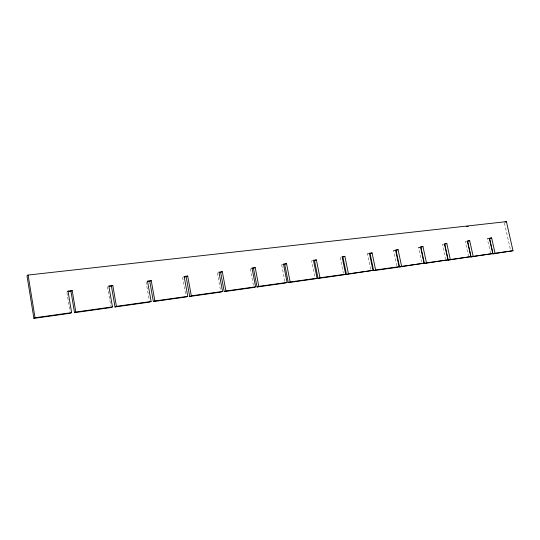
<?xml version="1.0" encoding="UTF-8"?>
<svg xmlns="http://www.w3.org/2000/svg" width="540" height="540" viewBox="0 0 540 540"><rect width="100%" height="100%" fill="white"/><g stroke="black" fill="none" stroke-linecap="round" stroke-linejoin="round"><path stroke-width="0.41" stroke-dasharray="2.7 2.03" d="M284.918 281.455L281.651 264.728L282.865 264.263M312.836 260.496L311.58 260.962L314.827 277.223M370.615 269.379L367.423 253.942L368.746 253.476M396.684 265.754L393.505 250.655L394.862 250.202M421.612 262.204L418.473 247.516L419.85 247.064M443.786 244.06L442.388 244.512L445.507 258.883M466.736 241.178L465.325 241.623L468.403 255.616M490.57 253.361L487.337 238.856L488.761 238.417M281.651 264.728L283.176 264.533M367.423 253.942L368.752 253.773M393.505 250.655L394.781 250.499M418.473 247.516L420.1 247.313M487.337 238.856L488.768 238.68M504.461 223.135L510.462 249.737M340.139 257.371L343.373 273.247M250.243 268.677L253.523 285.829M217.249 272.828L220.705 291.29M182.554 277.189L185.861 295.326M146.009 281.786L149.33 300.483M107.467 286.632L110.794 305.917M66.906 292.579L70.079 311.594"/><path stroke-width="0.81" d="M513 250.729L495.058 253.247L491.63 237.924L489.49 238.585L492.899 253.868L513 250.729L506.425 221.63L28.093 275.049L27 275.839L33.905 318.371L70.355 313.247L71.611 312.626L67.999 291.047L72.191 290.52L75.803 312.039L74.534 312.66L70.936 291.229L72.191 290.52M33.905 318.371L35.032 317.756L71.611 312.626M111.416 286.139L112.799 285.431L116.417 306.342L115.02 306.97L111.416 286.139L109.046 286.436M149.749 281.313L151.241 280.604L154.872 300.949L153.36 301.583L149.749 281.313L147.508 281.597M112.799 285.431L108.837 285.923L112.455 306.896L111.071 307.523L74.534 312.66M186.104 276.743L187.697 276.035L191.322 295.839L189.709 296.474L186.104 276.743L183.971 277.013M151.241 280.604L147.488 281.077L151.119 301.475L149.614 302.11L115.02 306.97M220.624 272.403L222.304 271.694L225.929 290.986L224.228 291.62L220.624 272.403L219.274 272.572M253.456 268.272L255.211 267.57L258.822 286.375L257.047 287.01L253.456 268.272L251.849 268.475M187.697 276.035L184.133 276.48L187.765 296.339L186.158 296.973L153.36 301.583M284.708 264.344L286.538 263.642L290.135 281.981L288.286 282.623L284.708 264.344L283.176 264.533M222.304 271.694L218.923 272.12L222.548 291.458L220.853 292.093L189.709 296.474M318.067 278.438L319.97 277.796L316.386 259.895L314.496 260.597L318.067 278.438L343.69 274.833L345.647 274.199L342.083 256.675L344.871 256.325L348.435 273.807L346.478 274.442L342.927 257.02L344.871 256.325M255.211 267.57L251.998 267.975L255.609 286.821L253.841 287.462L224.228 291.62M286.538 263.642L283.473 264.026L287.071 282.413L285.235 283.048L257.047 287.01M373.613 270.628L375.617 269.993L372.074 252.916L370.082 253.604L373.613 270.628L397.015 267.341L399.06 266.706L395.537 249.973L398.081 249.656L401.605 266.348L399.56 266.983L396.056 250.337L398.081 249.656M316.386 259.895L313.463 260.267L317.048 278.208L315.151 278.843L288.286 282.623M424.4 263.493L426.479 262.865L422.975 246.53L420.91 247.212L424.4 263.493L447.964 259.848L444.481 243.837L446.823 243.54L450.299 259.524L470.9 256.635L467.444 240.955L469.685 240.671L473.141 256.318L492.905 253.55L489.476 238.194L491.63 237.924M504.995 222.102L506.425 221.63M446.823 243.54L444.731 244.215L448.187 260.152L470.9 256.635M372.074 252.916L369.407 253.247L372.958 270.371L346.478 274.442M469.685 240.671L467.566 241.346L471.002 256.946L492.905 253.55M422.975 246.53L420.538 246.841L424.035 263.203L399.56 266.983M448.187 260.152L450.299 259.524M471.002 256.946L473.141 256.318M492.899 253.868L495.058 253.247M75.803 312.039L112.455 306.896M116.417 306.342L151.119 301.475M154.872 300.949L187.765 296.339M191.322 295.839L222.548 291.458M225.929 290.986L255.609 286.821M258.822 286.375L287.071 282.413M290.135 281.981L317.048 278.208M319.97 277.796L345.647 274.199M348.435 273.807L372.958 270.371M375.617 269.993L399.06 266.706M401.605 266.348L424.035 263.203M426.479 262.865L447.964 259.848M67.601 291.647L70.936 291.229M466.601 226.557L468.275 226.368M28.093 275.049L35.032 317.756"/></g></svg>
